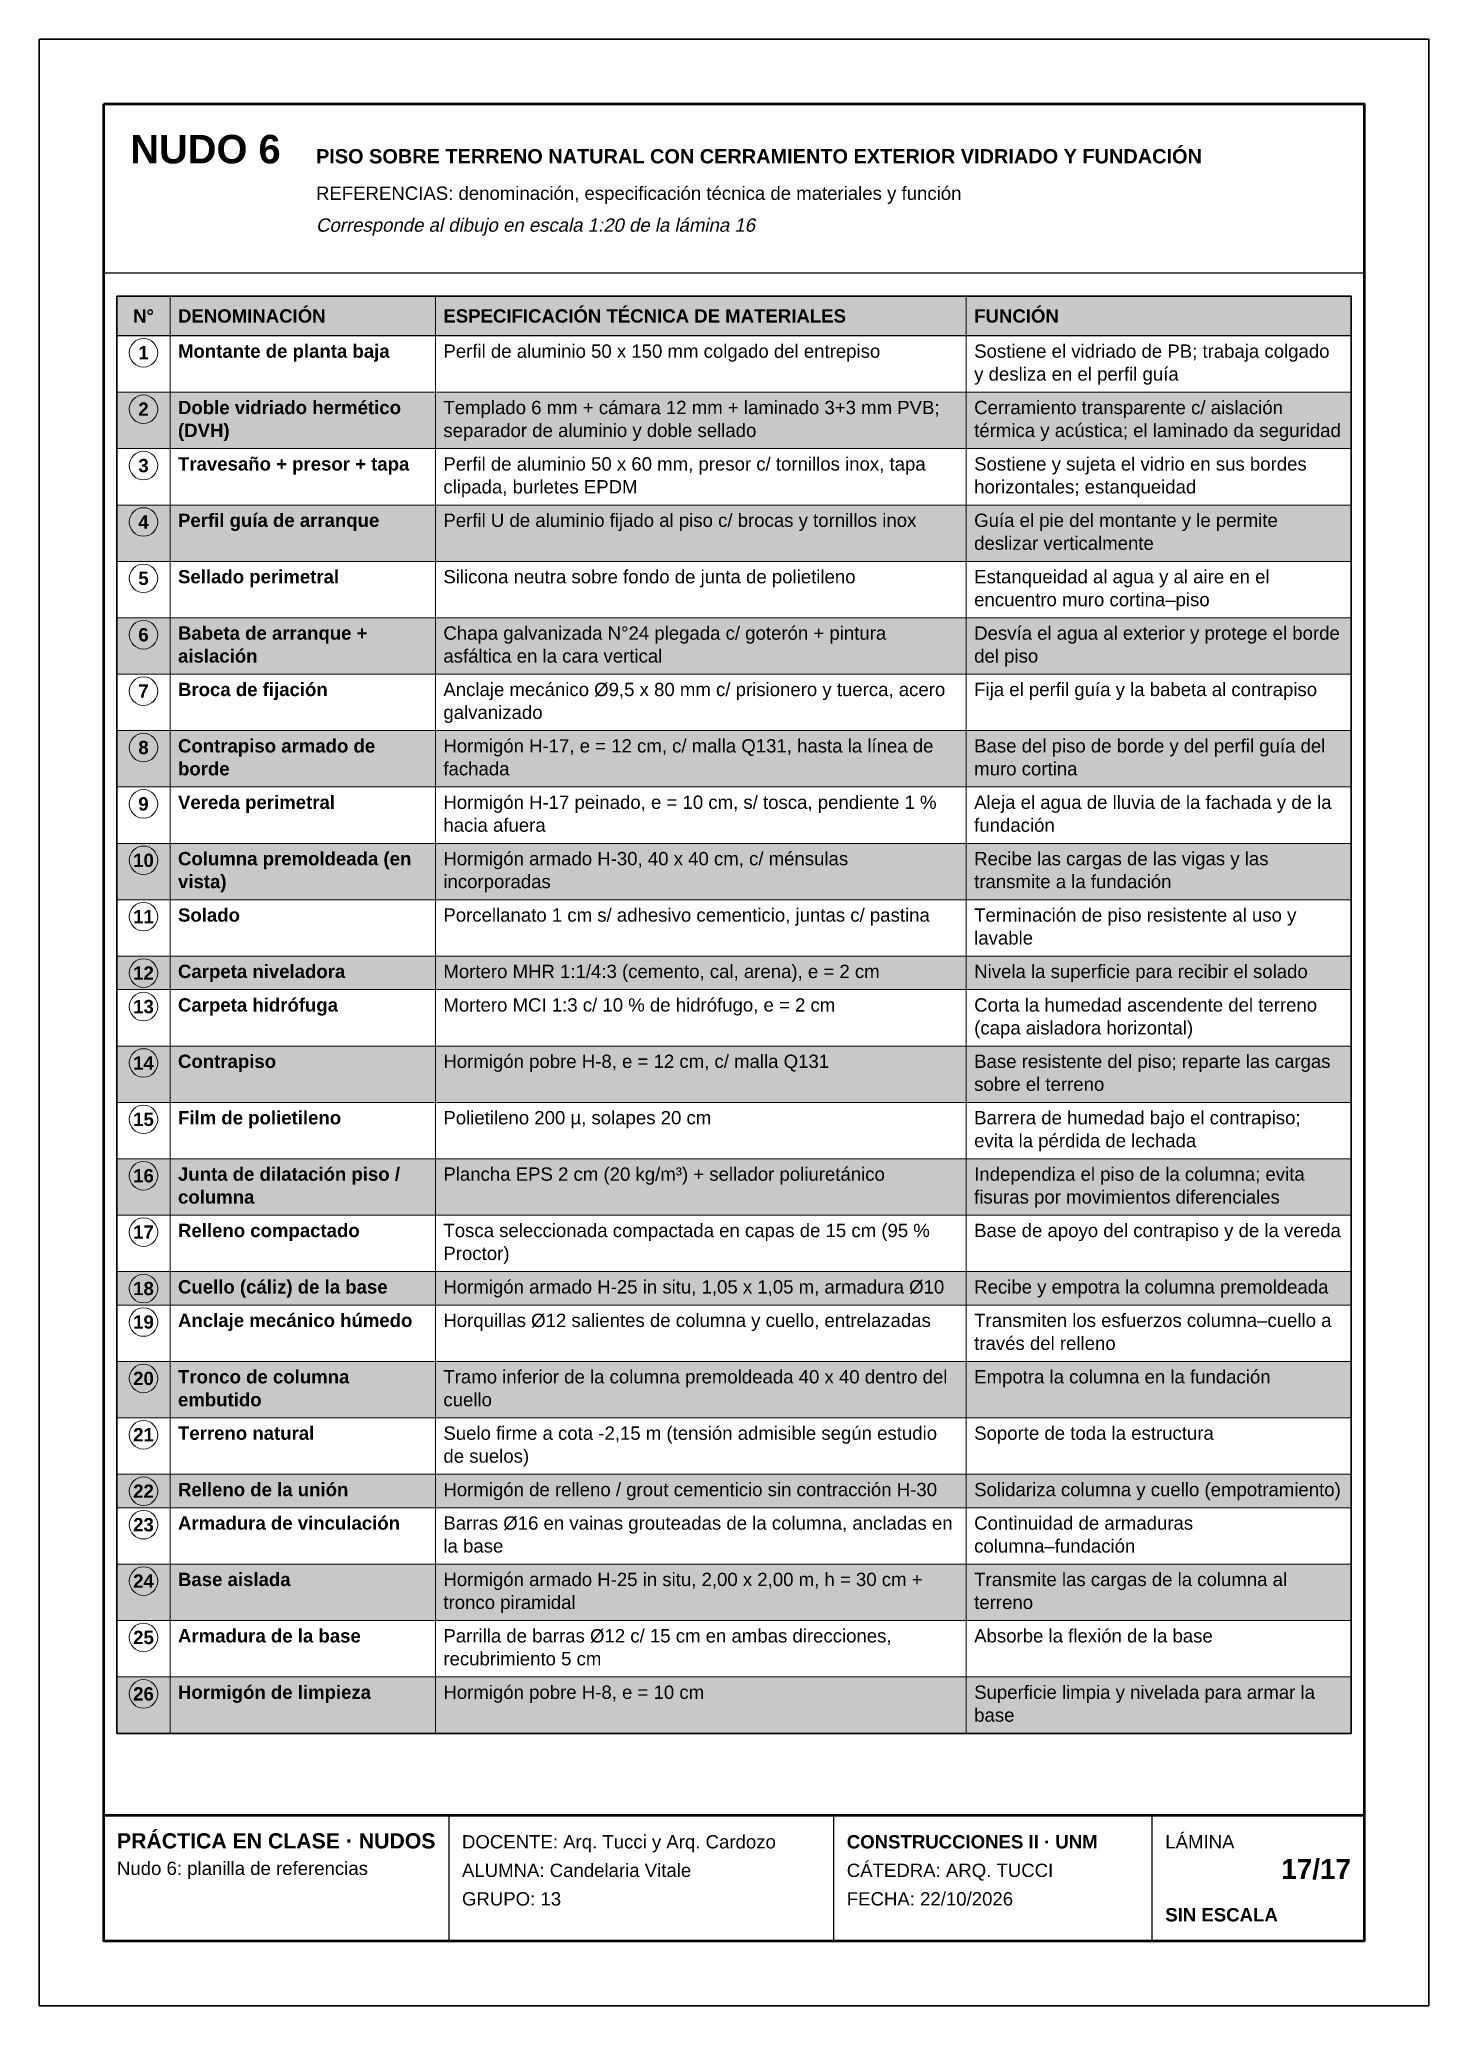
# Model space of a CAD drawing. Header units: millimetres. Extents: x 6 to 4194, y 6 to 5934.
import ezdxf
from ezdxf.enums import TextEntityAlignment as Align

# ---------------------------------------------------------------- set-up
doc = ezdxf.new("R2010")
doc.units = ezdxf.units.MM
doc.header["$LTSCALE"] = 20
for name, color, linetype in [('X-MARCO', 7, 'Continuous'), ('X-ROTULO', 7, 'Continuous'), ('X-TABLA', 7, 'Continuous'), ('X-TEXTOS', 7, 'Continuous')]:
    doc.layers.add(name, color=color, linetype=linetype)
doc.styles.add('ARIAL', font='arial.ttf')
doc.styles.add('ARIAL-B', font='arialbd.ttf')

msp = doc.modelspace()

# ---------------------------------------------------------------- hatches: boundary and pattern name
at = {"layer": 'X-TABLA', "true_color": 0xd9d9d9}
h = msp.add_hatch(color=254, dxfattribs=at)
h.dxf.hatch_style = 1
h.paths.add_polyline_path([(240, 5160), (3960, 5160), (3960, 5040), (240, 5040)])
at = {"layer": 'X-TABLA', "true_color": 0xf2f2f2}
h = msp.add_hatch(color=7, dxfattribs=at)
h.dxf.hatch_style = 1
h.paths.add_polyline_path([(240, 4870), (3960, 4870), (3960, 4700), (240, 4700)])
h = msp.add_hatch(color=7, dxfattribs=at)
h.dxf.hatch_style = 1
h.paths.add_polyline_path([(240, 4530), (3960, 4530), (3960, 4360), (240, 4360)])
h = msp.add_hatch(color=7, dxfattribs=at)
h.dxf.hatch_style = 1
h.paths.add_polyline_path([(240, 4190), (3960, 4190), (3960, 4020), (240, 4020)])
h = msp.add_hatch(color=7, dxfattribs=at)
h.dxf.hatch_style = 1
h.paths.add_polyline_path([(240, 3850), (3960, 3850), (3960, 3680), (240, 3680)])
h = msp.add_hatch(color=7, dxfattribs=at)
h.dxf.hatch_style = 1
h.paths.add_polyline_path([(240, 3510), (3960, 3510), (3960, 3340), (240, 3340)])
h = msp.add_hatch(color=7, dxfattribs=at)
h.dxf.hatch_style = 1
h.paths.add_polyline_path([(240, 3170), (3960, 3170), (3960, 3069), (240, 3069)])
h = msp.add_hatch(color=7, dxfattribs=at)
h.dxf.hatch_style = 1
h.paths.add_polyline_path([(240, 2899), (3960, 2899), (3960, 2729), (240, 2729)])
h = msp.add_hatch(color=7, dxfattribs=at)
h.dxf.hatch_style = 1
h.paths.add_polyline_path([(240, 2559), (3960, 2559), (3960, 2389), (240, 2389)])
h = msp.add_hatch(color=7, dxfattribs=at)
h.dxf.hatch_style = 1
h.paths.add_polyline_path([(240, 2219), (3960, 2219), (3960, 2118), (240, 2118)])
h = msp.add_hatch(color=7, dxfattribs=at)
h.dxf.hatch_style = 1
h.paths.add_polyline_path([(240, 1948), (3960, 1948), (3960, 1778), (240, 1778)])
h = msp.add_hatch(color=7, dxfattribs=at)
h.dxf.hatch_style = 1
h.paths.add_polyline_path([(240, 1608), (3960, 1608), (3960, 1507), (240, 1507)])
h = msp.add_hatch(color=7, dxfattribs=at)
h.dxf.hatch_style = 1
h.paths.add_polyline_path([(240, 1337), (3960, 1337), (3960, 1167), (240, 1167)])
h = msp.add_hatch(color=7, dxfattribs=at)
h.dxf.hatch_style = 1
h.paths.add_polyline_path([(240, 997), (3960, 997), (3960, 827), (240, 827)])

# ---------------------------------------------------------------- linework, layer by layer
at = {"layer": 'X-MARCO', "lineweight": 30}
msp.add_lwpolyline([(6, 5934), (4194, 5934), (4194, 6), (6, 6)], close=True, dxfattribs=at)
at = {"layer": 'X-MARCO', "lineweight": 50}
msp.add_lwpolyline([(200, 5740), (4000, 5740), (4000, 200), (200, 200)], close=True, dxfattribs=at)
at = {"layer": 'X-ROTULO', "lineweight": 50}
msp.add_lwpolyline([(200, 580), (4000, 580), (4000, 200), (200, 200)], close=True, dxfattribs=at)
at = {"layer": 'X-ROTULO', "lineweight": 25}
for points in [[(1240, 580), (1240, 200)], [(2400, 580), (2400, 200)], [(3360, 580), (3360, 200)]]:
    msp.add_lwpolyline(points, dxfattribs=at)
at = {"layer": 'X-TABLA', "lineweight": 25}
msp.add_lwpolyline([(240, 5160), (3960, 5160), (3960, 5040), (240, 5040)], close=True, dxfattribs=at)
at = {"layer": 'X-TABLA', "lineweight": 30}
msp.add_lwpolyline([(240, 5160), (3960, 5160), (3960, 827), (240, 827)], close=True, dxfattribs=at)
at = {"layer": 'X-TABLA', "lineweight": 13}
for points in [[(400, 5160), (400, 827)], [(1200, 5160), (1200, 827)], [(2800, 5160), (2800, 827)], [(240, 4870), (3960, 4870)], [(240, 4700), (3960, 4700)], [(240, 4530), (3960, 4530)], [(240, 4360), (3960, 4360)], [(240, 4190), (3960, 4190)], [(240, 4020), (3960, 4020)], [(240, 3850), (3960, 3850)], [(240, 3680), (3960, 3680)], [(240, 3510), (3960, 3510)], [(240, 3340), (3960, 3340)], [(240, 3170), (3960, 3170)], [(240, 3069), (3960, 3069)], [(240, 2899), (3960, 2899)], [(240, 2729), (3960, 2729)], [(240, 2559), (3960, 2559)], [(240, 2389), (3960, 2389)], [(240, 2219), (3960, 2219)], [(240, 2118), (3960, 2118)], [(240, 1948), (3960, 1948)], [(240, 1778), (3960, 1778)], [(240, 1608), (3960, 1608)], [(240, 1507), (3960, 1507)], [(240, 1337), (3960, 1337)], [(240, 1167), (3960, 1167)], [(240, 997), (3960, 997)], [(240, 827), (3960, 827)]]:
    msp.add_lwpolyline(points, dxfattribs=at)
at = {"layer": 'X-TABLA', "lineweight": 18}
for centre in [(320, 4989), (320, 4819), (320, 4649), (320, 4479), (320, 4309), (320, 4139), (320, 3969), (320, 3799), (320, 3629), (320, 3459), (320, 3289), (320, 3119), (320, 3018), (320, 2848), (320, 2678), (320, 2508), (320, 2338), (320, 2168), (320, 2067), (320, 1897), (320, 1727), (320, 1557), (320, 1456), (320, 1286), (320, 1116), (320, 946)]:
    msp.add_circle(centre, 43, dxfattribs=at)
at = {"layer": 'X-TEXTOS', "lineweight": 25}
msp.add_lwpolyline([(200, 5230), (4000, 5230)], dxfattribs=at)

# ---------------------------------------------------------------- texts
at = {"layer": 'X-ROTULO'}
for s, height, style, p in [('PRÁCTICA EN CLASE · NUDOS', 45.824, 'ARIAL-B', (240, 480)), ('DOCENTE: Arq. Tucci y Arq. Cardozo', 40.096, 'ARIAL', (1280, 480)), ('CONSTRUCCIONES II · UNM', 40.096, 'ARIAL-B', (2440, 480)), ('LÁMINA', 40.1, 'ARIAL', (3400, 480)), ('Nudo 6: planilla de referencias', 40.096, 'ARIAL', (240, 400)), ('ALUMNA: Candelaria Vitale', 40.096, 'ARIAL', (1280, 394)), ('CÁTEDRA: ARQ. TUCCI', 40.096, 'ARIAL', (2440, 394)), ('GRUPO: 13', 40.1, 'ARIAL', (1280, 308)), ('FECHA: 22/10/2026', 40.096, 'ARIAL', (2440, 308)), ('SIN ESCALA', 40.1, 'ARIAL-B', (3400, 260))]:
    msp.add_text(s, height=height, dxfattribs=dict(at, style=style)).set_placement(p)
at = {"layer": 'X-ROTULO', "style": 'ARIAL-B'}
msp.add_text('17/17', height=60.14, dxfattribs=at).set_placement((3960, 388), align=Align.RIGHT)
at = {"layer": 'X-TABLA', "style": 'ARIAL-B'}
for s, p in [('N°', (320, 5080)), ('1', (320, 4969)), ('2', (320, 4799)), ('3', (320, 4629)), ('4', (320, 4459)), ('5', (320, 4289)), ('6', (320, 4119)), ('7', (320, 3949)), ('8', (320, 3779)), ('9', (320, 3609)), ('10', (320, 3439)), ('11', (320, 3269)), ('12', (320, 3099)), ('13', (320, 2998)), ('14', (320, 2828)), ('15', (320, 2658)), ('16', (320, 2488)), ('17', (320, 2318)), ('18', (320, 2148)), ('19', (320, 2047)), ('20', (320, 1877)), ('21', (320, 1707)), ('22', (320, 1537)), ('23', (320, 1436)), ('24', (320, 1266)), ('25', (320, 1096)), ('26', (320, 926))]:
    msp.add_text(s, height=40.1, dxfattribs=at).set_placement(p, align=Align.CENTER)
at = {"layer": 'X-TABLA'}
for s, height, style, p in [('DENOMINACIÓN', 40.096, 'ARIAL-B', (424, 5080)), ('ESPECIFICACIÓN TÉCNICA DE MATERIALES', 40.096, 'ARIAL-B', (1224, 5080)), ('FUNCIÓN', 40.1, 'ARIAL-B', (2824, 5080)), ('Montante de planta baja', 40.096, 'ARIAL-B', (424, 4974)), ('Perfil de aluminio 50 x 150 mm colgado del entrepiso', 40.096, 'ARIAL', (1224, 4974)), ('Sostiene el vidriado de PB; trabaja colgado', 40.096, 'ARIAL', (2824, 4974)), ('y desliza en el perfil guía', 40.096, 'ARIAL', (2824, 4905)), ('Doble vidriado hermético', 40.096, 'ARIAL-B', (424, 4804)), ('Templado 6 mm + cámara 12 mm + laminado 3+3 mm PVB;', 40.096, 'ARIAL', (1224, 4804)), ('Cerramiento transparente c/ aislación', 40.096, 'ARIAL', (2824, 4804)), ('(DVH)', 40.1, 'ARIAL-B', (424, 4735)), ('separador de aluminio y doble sellado', 40.096, 'ARIAL', (1224, 4735)), ('térmica y acústica; el laminado da seguridad', 40.096, 'ARIAL', (2824, 4735)), ('Travesaño + presor + tapa', 40.096, 'ARIAL-B', (424, 4634)), ('Perfil de aluminio 50 x 60 mm, presor c/ tornillos inox, tapa', 40.096, 'ARIAL', (1224, 4634)), ('Sostiene y sujeta el vidrio en sus bordes', 40.096, 'ARIAL', (2824, 4634)), ('clipada, burletes EPDM', 40.096, 'ARIAL', (1224, 4565)), ('horizontales; estanqueidad', 40.096, 'ARIAL', (2824, 4565)), ('Perfil guía de arranque', 40.096, 'ARIAL-B', (424, 4464)), ('Perfil U de aluminio fijado al piso c/ brocas y tornillos inox', 40.096, 'ARIAL', (1224, 4464)), ('Guía el pie del montante y le permite', 40.096, 'ARIAL', (2824, 4464)), ('deslizar verticalmente', 40.096, 'ARIAL', (2824, 4395)), ('Sellado perimetral', 40.096, 'ARIAL-B', (424, 4294)), ('Silicona neutra sobre fondo de junta de polietileno', 40.096, 'ARIAL', (1224, 4294)), ('Estanqueidad al agua y al aire en el', 40.096, 'ARIAL', (2824, 4294)), ('encuentro muro cortina–piso', 40.096, 'ARIAL', (2824, 4225)), ('Babeta de arranque +', 40.096, 'ARIAL-B', (424, 4124)), ('Chapa galvanizada N°24 plegada c/ goterón + pintura', 40.096, 'ARIAL', (1224, 4124)), ('Desvía el agua al exterior y protege el borde', 40.096, 'ARIAL', (2824, 4124)), ('aislación', 40.1, 'ARIAL-B', (424, 4055)), ('asfáltica en la cara vertical', 40.096, 'ARIAL', (1224, 4055)), ('del piso', 40.1, 'ARIAL', (2824, 4055)), ('Broca de fijación', 40.096, 'ARIAL-B', (424, 3954)), ('Anclaje mecánico Ø9,5 x 80 mm c/ prisionero y tuerca, acero', 40.096, 'ARIAL', (1224, 3954)), ('Fija el perfil guía y la babeta al contrapiso', 40.096, 'ARIAL', (2824, 3954)), ('galvanizado', 40.096, 'ARIAL', (1224, 3885)), ('Contrapiso armado de', 40.096, 'ARIAL-B', (424, 3784)), ('Hormigón H-17, e = 12 cm, c/ malla Q131, hasta la línea de', 40.096, 'ARIAL', (1224, 3784)), ('Base del piso de borde y del perfil guía del', 40.096, 'ARIAL', (2824, 3784)), ('borde', 40.1, 'ARIAL-B', (424, 3715)), ('fachada', 40.1, 'ARIAL', (1224, 3715)), ('muro cortina', 40.096, 'ARIAL', (2824, 3715)), ('Vereda perimetral', 40.096, 'ARIAL-B', (424, 3614)), ('Hormigón H-17 peinado, e = 10 cm, s/ tosca, pendiente 1 %', 40.096, 'ARIAL', (1224, 3614)), ('Aleja el agua de lluvia de la fachada y de la', 40.096, 'ARIAL', (2824, 3614)), ('hacia afuera', 40.096, 'ARIAL', (1224, 3545)), ('fundación', 40.1, 'ARIAL', (2824, 3545)), ('Columna premoldeada (en', 40.096, 'ARIAL-B', (424, 3444)), ('Hormigón armado H-30, 40 x 40 cm, c/ ménsulas', 40.096, 'ARIAL', (1224, 3444)), ('Recibe las cargas de las vigas y las', 40.096, 'ARIAL', (2824, 3444)), ('vista)', 40.1, 'ARIAL-B', (424, 3375)), ('incorporadas', 40.096, 'ARIAL', (1224, 3375)), ('transmite a la fundación', 40.096, 'ARIAL', (2824, 3375)), ('Solado', 40.1, 'ARIAL-B', (424, 3274)), ('Porcellanato 1 cm s/ adhesivo cementicio, juntas c/ pastina', 40.096, 'ARIAL', (1224, 3274)), ('Terminación de piso resistente al uso y', 40.096, 'ARIAL', (2824, 3274)), ('lavable', 40.1, 'ARIAL', (2824, 3205)), ('Carpeta niveladora', 40.096, 'ARIAL-B', (424, 3104)), ('Mortero MHR 1:1/4:3 (cemento, cal, arena), e = 2 cm', 40.096, 'ARIAL', (1224, 3104)), ('Nivela la superficie para recibir el solado', 40.096, 'ARIAL', (2824, 3104)), ('Carpeta hidrófuga', 40.096, 'ARIAL-B', (424, 3003)), ('Mortero MCI 1:3 c/ 10 % de hidrófugo, e = 2 cm', 40.096, 'ARIAL', (1224, 3003)), ('Corta la humedad ascendente del terreno', 40.096, 'ARIAL', (2824, 3003)), ('(capa aisladora horizontal)', 40.096, 'ARIAL', (2824, 2934)), ('Contrapiso', 40.1, 'ARIAL-B', (424, 2833)), ('Hormigón pobre H-8, e = 12 cm, c/ malla Q131', 40.096, 'ARIAL', (1224, 2833)), ('Base resistente del piso; reparte las cargas', 40.096, 'ARIAL', (2824, 2833)), ('sobre el terreno', 40.096, 'ARIAL', (2824, 2764)), ('Film de polietileno', 40.096, 'ARIAL-B', (424, 2663)), ('Polietileno 200 µ, solapes 20 cm', 40.096, 'ARIAL', (1224, 2663)), ('Barrera de humedad bajo el contrapiso;', 40.096, 'ARIAL', (2824, 2663)), ('evita la pérdida de lechada', 40.096, 'ARIAL', (2824, 2594)), ('Junta de dilatación piso /', 40.096, 'ARIAL-B', (424, 2493)), ('Plancha EPS 2 cm (20 kg/m³) + sellador poliuretánico', 40.096, 'ARIAL', (1224, 2493)), ('Independiza el piso de la columna; evita', 40.096, 'ARIAL', (2824, 2493)), ('columna', 40.1, 'ARIAL-B', (424, 2424)), ('fisuras por movimientos diferenciales', 40.096, 'ARIAL', (2824, 2424)), ('Relleno compactado', 40.096, 'ARIAL-B', (424, 2323)), ('Tosca seleccionada compactada en capas de 15 cm (95 %', 40.096, 'ARIAL', (1224, 2323)), ('Base de apoyo del contrapiso y de la vereda', 40.096, 'ARIAL', (2824, 2323)), ('Proctor)', 40.1, 'ARIAL', (1224, 2254)), ('Cuello (cáliz) de la base', 40.096, 'ARIAL-B', (424, 2153)), ('Hormigón armado H-25 in situ, 1,05 x 1,05 m, armadura Ø10', 40.096, 'ARIAL', (1224, 2153)), ('Recibe y empotra la columna premoldeada', 40.096, 'ARIAL', (2824, 2153)), ('Anclaje mecánico húmedo', 40.096, 'ARIAL-B', (424, 2052)), ('Horquillas Ø12 salientes de columna y cuello, entrelazadas', 40.096, 'ARIAL', (1224, 2052)), ('Transmiten los esfuerzos columna–cuello a', 40.096, 'ARIAL', (2824, 2052)), ('través del relleno', 40.096, 'ARIAL', (2824, 1983)), ('Tronco de columna', 40.096, 'ARIAL-B', (424, 1882)), ('Tramo inferior de la columna premoldeada 40 x 40 dentro del', 40.096, 'ARIAL', (1224, 1882)), ('Empotra la columna en la fundación', 40.096, 'ARIAL', (2824, 1882)), ('embutido', 40.1, 'ARIAL-B', (424, 1813)), ('cuello', 40.1, 'ARIAL', (1224, 1813)), ('Terreno natural', 40.096, 'ARIAL-B', (424, 1712)), ('Suelo firme a cota -2,15 m (tensión admisible según estudio', 40.096, 'ARIAL', (1224, 1712)), ('Soporte de toda la estructura', 40.096, 'ARIAL', (2824, 1712)), ('de suelos)', 40.1, 'ARIAL', (1224, 1643)), ('Relleno de la unión', 40.096, 'ARIAL-B', (424, 1542)), ('Hormigón de relleno / grout cementicio sin contracción H-30', 40.096, 'ARIAL', (1224, 1542)), ('Solidariza columna y cuello (empotramiento)', 40.096, 'ARIAL', (2824, 1542)), ('Armadura de vinculación', 40.096, 'ARIAL-B', (424, 1441)), ('Barras Ø16 en vainas grouteadas de la columna, ancladas en', 40.096, 'ARIAL', (1224, 1441)), ('Continuidad de armaduras', 40.096, 'ARIAL', (2824, 1441)), ('la base', 40.1, 'ARIAL', (1224, 1372)), ('columna–fundación', 40.096, 'ARIAL', (2824, 1372)), ('Base aislada', 40.096, 'ARIAL-B', (424, 1271)), ('Hormigón armado H-25 in situ, 2,00 x 2,00 m, h = 30 cm +', 40.096, 'ARIAL', (1224, 1271)), ('Transmite las cargas de la columna al', 40.096, 'ARIAL', (2824, 1271)), ('tronco piramidal', 40.096, 'ARIAL', (1224, 1202)), ('terreno', 40.1, 'ARIAL', (2824, 1202)), ('Armadura de la base', 40.096, 'ARIAL-B', (424, 1101)), ('Parrilla de barras Ø12 c/ 15 cm en ambas direcciones,', 40.096, 'ARIAL', (1224, 1101)), ('Absorbe la flexión de la base', 40.096, 'ARIAL', (2824, 1101)), ('recubrimiento 5 cm', 40.096, 'ARIAL', (1224, 1032)), ('Hormigón de limpieza', 40.096, 'ARIAL-B', (424, 931)), ('Hormigón pobre H-8, e = 10 cm', 40.096, 'ARIAL', (1224, 931)), ('Superficie limpia y nivelada para armar la', 40.096, 'ARIAL', (2824, 931)), ('base', 40.1, 'ARIAL', (2824, 862))]:
    msp.add_text(s, height=height, dxfattribs=dict(at, style=style)).set_placement(p)
at = {"layer": 'X-TEXTOS'}
for s, height, style, p in [('NUDO 6', 85.92, 'ARIAL-B', (280, 5560)), ('PISO SOBRE TERRENO NATURAL CON CERRAMIENTO EXTERIOR VIDRIADO Y FUNDACIÓN', 42.96, 'ARIAL-B', (840, 5560)), ('REFERENCIAS: denominación, especificación técnica de materiales y función', 40.096, 'ARIAL', (840, 5450))]:
    msp.add_text(s, height=height, dxfattribs=dict(at, style=style)).set_placement(p)
at = {"layer": 'X-TEXTOS', "style": 'ARIAL', "oblique": 12}
msp.add_text('Corresponde al dibujo en escala 1:20 de la lámina 16', height=40.096, dxfattribs=at).set_placement((840, 5354))

doc.saveas('drawing.dxf')
